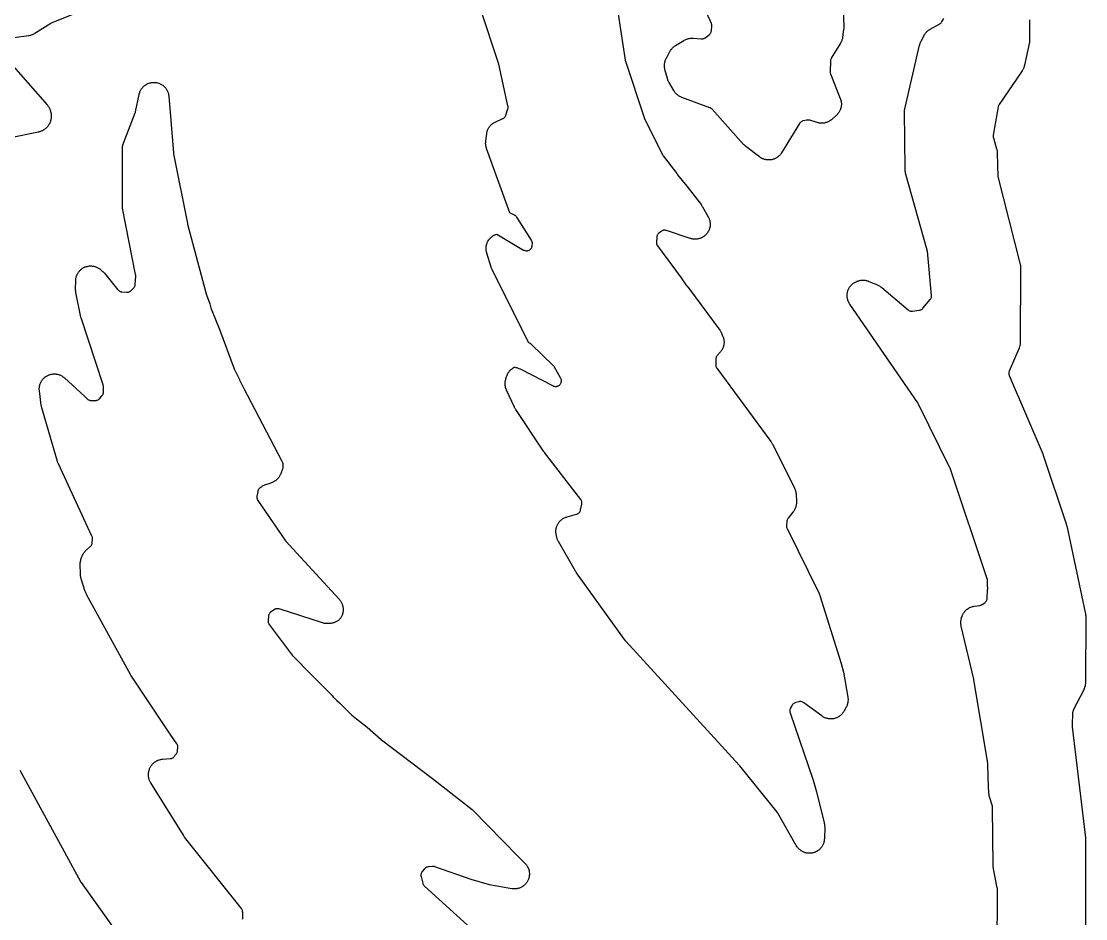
# Model space of a CAD drawing. Header units: millimetres. Extents: x 0 to 194, y 0 to 298.
# Drawn here: x 137.5 to 193.5, y 47.4 to 94.6 of the extents above; entities that cross this region are included whole.
import ezdxf

# ---------------------------------------------------------------- set-up
doc = ezdxf.new("R2010")
doc.units = ezdxf.units.MM
doc.layers.add('CUT', color=7, linetype='CONTINUOUS')

msp = doc.modelspace()

# ---------------------------------------------------------------- linework, layer by layer
at = {"layer": 'CUT'}
for points in [[(168.7881, 95.806), (169.2804, 92.5686), (169.2853, 92.5437), (169.2922, 92.5193), (170.2728, 89.5606), (170.2802, 89.5405), (170.2914, 89.5133), (170.3003, 89.4938), (171.2511, 87.589), (171.2655, 87.5634), (171.2823, 87.5394), (171.9515, 86.6748), (171.9964, 86.6001), (172.0074, 86.5832), (172.0232, 86.5606), (172.0353, 86.5445), (172.5144, 85.9475), (173.2691, 84.9725), (173.2879, 84.9464), (173.3324, 84.8795), (173.3492, 84.8521), (173.6425, 84.3348), (173.6527, 84.3157), (173.6722, 84.2771), (173.6898, 84.2376), (173.7016, 84.2073), (173.7153, 84.1663), (173.7241, 84.1351), (173.7339, 84.0929), (173.7397, 84.061), (173.7453, 84.0181), (173.748, 83.9858), (173.7495, 83.9425), (173.749, 83.9101), (173.7463, 83.8669), (173.7428, 83.8346), (173.736, 83.7919), (173.7293, 83.7601), (173.7185, 83.7182), (173.7088, 83.6873), (173.6939, 83.6466), (173.6813, 83.6167), (173.6626, 83.5777), (173.6472, 83.5492), (173.6249, 83.5121), (173.6068, 83.4852), (173.581, 83.4504), (173.5604, 83.4254), (173.5313, 83.3933), (173.5085, 83.3703), (173.4765, 83.3412), (173.4515, 83.3205), (173.4168, 83.2945), (173.39, 83.2764), (173.353, 83.2539), (173.3245, 83.2384), (173.2855, 83.2195), (173.2557, 83.2068), (173.2151, 83.1918), (173.1841, 83.1821), (173.1423, 83.171), (173.1106, 83.1643), (173.0678, 83.1573), (173.0356, 83.1537), (172.9924, 83.1508), (172.96, 83.1503), (172.9167, 83.1516), (172.8844, 83.1542), (172.8415, 83.1597), (172.8095, 83.1653), (172.7673, 83.1749), (172.7256, 83.1865), (172.7049, 83.1928), (171.4466, 83.6094), (171.4183, 83.6173), (171.3894, 83.6224), (171.3601, 83.6245), (171.3307, 83.6239), (171.3015, 83.6203), (171.2728, 83.6139), (171.2449, 83.6047), (171.218, 83.5929), (171.1924, 83.5785), (171.1683, 83.5616), (171.0548, 83.4734), (171.0335, 83.4552), (171.014, 83.4352), (170.9965, 83.4133), (170.9811, 83.39), (170.9679, 83.3653), (170.957, 83.3395), (170.9487, 83.3128), (170.9428, 83.2855), (170.9395, 83.2577), (170.9215, 83.0035), (170.9209, 82.9732), (170.9233, 82.943), (170.9288, 82.9132), (170.9372, 82.8841), (170.9486, 82.856), (170.9627, 82.8292), (170.9794, 82.804), (172.2244, 81.1183), (172.4741, 80.753), (172.4863, 80.7364), (172.5038, 80.7142), (172.5171, 80.6985), (172.61, 80.5961), (174.2612, 78.3604), (174.2726, 78.3442), (174.2947, 78.3114), (174.3153, 78.2776), (174.3297, 78.2516), (174.3472, 78.2162), (174.3632, 78.18), (174.3708, 78.1617), (174.4218, 78.0311), (174.4294, 78.01), (174.4436, 77.9675), (174.4557, 77.9243), (174.4631, 77.8915), (174.4708, 77.8473), (174.4749, 77.814), (174.4782, 77.7692), (174.479, 77.7356), (174.4777, 77.6908), (174.4752, 77.6573), (174.4695, 77.6128), (174.4636, 77.5797), (174.4535, 77.536), (174.4444, 77.5037), (174.43, 77.4612), (174.4177, 77.4299), (174.3991, 77.3891), (174.3837, 77.3592), (174.3612, 77.3204), (174.3429, 77.2922), (174.3167, 77.2558), (174.2886, 77.2208), (174.2742, 77.2037), (174.1188, 77.0284), (174.0998, 77.0045), (174.0833, 76.9789), (174.0694, 76.9517), (174.0584, 76.9233), (174.0504, 76.8939), (174.0453, 76.8638), (174.0434, 76.8334), (174.0396, 76.552), (174.0405, 76.5243), (174.044, 76.4968), (174.05, 76.4697), (174.0585, 76.4432), (174.0694, 76.4177), (174.0826, 76.3933), (174.098, 76.3702), (176.9427, 72.5041), (176.9535, 72.4887), (176.9746, 72.4574), (176.9944, 72.4252), (177.0127, 72.3922), (177.0216, 72.3755), (178.1775, 70.0799), (178.1876, 70.0586), (178.2065, 70.0155), (178.2232, 69.9714), (178.2339, 69.9378), (178.2459, 69.8922), (178.2531, 69.8576), (178.2602, 69.8111), (178.2649, 69.7642), (178.2666, 69.7407), (178.2852, 69.349), (178.2857, 69.3257), (178.2855, 69.2791), (178.2828, 69.2326), (178.2791, 69.1979), (178.2717, 69.1519), (178.2643, 69.1178), (178.2522, 69.0728), (178.2414, 69.0397), (178.2246, 68.9962), (178.2105, 68.9643), (178.1893, 68.9228), (178.1719, 68.8925), (178.1466, 68.8534), (178.1193, 68.8157), (178.1052, 68.7972), (177.8461, 68.4754), (177.8286, 68.4512), (177.8135, 68.4254), (177.801, 68.3981), (177.7914, 68.3698), (177.7846, 68.3406), (177.7807, 68.311), (177.7631, 68.0874), (177.7623, 68.0552), (177.7649, 68.023), (177.771, 67.9913), (177.7805, 67.9604), (177.7932, 67.9308), (179.4675, 64.5457), (179.4751, 64.5297), (179.4895, 64.4974), (179.5026, 64.4646), (179.5144, 64.4313), (179.52, 64.4146), (180.634, 60.8413), (180.7652, 60.3767), (180.7652, 60.3766), (180.7653, 60.3766), (180.9911, 59.0692), (180.9943, 59.048), (180.9996, 59.0053), (181.0011, 58.9846), (180.9935, 58.7991), (180.9904, 58.7806), (180.9814, 58.7385), (180.9732, 58.7074), (180.9602, 58.6664), (180.949, 58.6362), (180.9321, 58.5966), (180.9134, 58.5579), (180.9036, 58.5388), (180.7956, 58.3404), (180.7844, 58.3209), (180.7609, 58.2824), (180.7355, 58.2451), (180.7151, 58.2182), (180.686, 58.1837), (180.663, 58.1589), (180.6307, 58.1275), (180.6053, 58.1052), (180.57, 58.0771), (180.5426, 58.0575), (180.5046, 58.0331), (180.4753, 58.0163), (180.4351, 57.9958), (180.4043, 57.982), (180.3622, 57.9657), (180.3302, 57.955), (180.2867, 57.943), (180.2537, 57.9356), (180.2093, 57.928), (180.1758, 57.9239), (180.1308, 57.9208), (180.097, 57.9201), (180.0519, 57.9215), (180.0182, 57.9243), (179.9735, 57.9301), (179.9403, 57.9362), (179.8964, 57.9466), (179.8639, 57.9559), (179.8213, 57.9706), (179.7899, 57.9832), (179.749, 58.0021), (179.719, 58.0177), (179.6802, 58.0406), (179.6425, 58.0654), (179.624, 58.0783), (178.6713, 58.7762), (178.647, 58.7923), (178.6213, 58.8059), (178.5943, 58.817), (178.5664, 58.8254), (178.5379, 58.831), (178.5089, 58.8339), (178.4798, 58.8339), (178.4508, 58.8311), (178.4222, 58.8255), (178.2547, 58.7842), (178.2267, 58.7759), (178.1996, 58.7648), (178.1737, 58.7511), (178.1493, 58.735), (178.1265, 58.7166), (178.1057, 58.696), (178.087, 58.6736), (178.0705, 58.6494), (177.9809, 58.5027), (177.9669, 58.4771), (177.9555, 58.4502), (177.9467, 58.4223), (177.9407, 58.3937), (177.9375, 58.3646), (177.9371, 58.3354), (177.9396, 58.3063), (177.9449, 58.2775), (177.953, 58.2494), (179.1635, 54.7029), (179.3449, 54.0804), (179.7479, 52.4518), (179.7523, 52.4323), (179.7601, 52.3932), (179.7662, 52.3538), (179.7695, 52.3241), (179.7721, 52.2843), (179.7729, 52.2445), (179.7729, 52.2246), (179.7591, 51.6335), (179.758, 51.611), (179.7547, 51.5662), (179.7492, 51.5215), (179.7434, 51.4884), (179.7334, 51.4445), (179.7243, 51.412), (179.71, 51.3694), (179.6977, 51.338), (179.6792, 51.297), (179.6639, 51.267), (179.6414, 51.2281), (179.6231, 51.1998), (179.5969, 51.1632), (179.5758, 51.1369), (179.5461, 51.1032), (179.5225, 51.0791), (179.4895, 51.0485), (179.4637, 51.0269), (179.4278, 50.9998), (179.3999, 50.9808), (179.3615, 50.9574), (179.3319, 50.9413), (179.2914, 50.9219), (179.2603, 50.9088), (179.218, 50.8935), (179.1858, 50.8837), (179.1422, 50.8727), (179.1091, 50.8661), (179.0646, 50.8595), (179.0311, 50.8562), (178.9861, 50.8541), (178.9525, 50.8542), (178.9075, 50.8566), (178.874, 50.86), (178.8296, 50.8669), (178.7966, 50.8737), (178.753, 50.8849), (178.7208, 50.895), (178.6786, 50.9105), (178.6476, 50.9237), (178.6072, 50.9434), (178.5777, 50.9597), (178.5394, 50.9833), (178.5116, 51.0024), (178.4759, 51.0297), (178.4502, 51.0515), (178.4174, 51.0823), (178.394, 51.1065), (178.3644, 51.1404), (178.3435, 51.1669), (178.3175, 51.2035), (178.2933, 51.2414), (178.2817, 51.2607), (177.3122, 52.9631), (177.2994, 52.9836), (177.2849, 53.003), (175.3016, 55.4606), (175.2957, 55.4676), (175.2876, 55.4771), (175.2815, 55.484), (169.3219, 62.011), (169.305, 62.0305), (169.2644, 62.0805), (169.2487, 62.101), (166.7235, 65.5981), (166.7102, 65.6175), (166.6784, 65.6669), (166.6661, 65.687), (165.7648, 67.2583), (165.7551, 67.276), (165.7366, 67.3119), (165.7197, 67.3486), (165.7084, 67.3766), (165.6948, 67.4146), (165.686, 67.4436), (165.676, 67.4827), (165.6677, 67.5222), (165.664, 67.542), (165.6467, 67.648), (165.6437, 67.6697), (165.6387, 67.7133), (165.6359, 67.7571), (165.6354, 67.7899), (165.6369, 67.8338), (165.6396, 67.8666), (165.6453, 67.9101), (165.6512, 67.9424), (165.6611, 67.9851), (165.6701, 68.0167), (165.6842, 68.0583), (165.6962, 68.0889), (165.7143, 68.1289), (165.7292, 68.1582), (165.7511, 68.1962), (165.7688, 68.2239), (165.7943, 68.2596), (165.8146, 68.2854), (165.8434, 68.3185), (165.8662, 68.3423), (165.8981, 68.3724), (165.923, 68.3938), (165.9577, 68.4206), (165.9847, 68.4395), (166.0218, 68.4629), (166.0504, 68.479), (166.0897, 68.4986), (166.1197, 68.5119), (166.1607, 68.5276), (166.2024, 68.5413), (166.2234, 68.5477), (166.7212, 68.685), (166.7496, 68.6944), (166.7769, 68.7065), (166.8028, 68.7213), (166.8272, 68.7386), (166.8497, 68.7583), (166.8702, 68.7801), (166.8883, 68.8038), (166.9041, 68.8292), (166.9172, 68.8561), (166.9276, 68.8841), (166.9351, 68.913), (166.9994, 69.2217), (167.0039, 69.2502), (167.0056, 69.2789), (167.0046, 69.3077), (167.0009, 69.3362), (166.9944, 69.3642), (166.9853, 69.3915), (166.9736, 69.4178), (166.9594, 69.4429), (166.9429, 69.4665), (165.0278, 71.941), (165.0182, 71.9538), (164.9949, 71.9862), (164.9858, 71.9994), (163.5218, 74.197), (163.5125, 74.2116), (163.4944, 74.2412), (163.4774, 74.2715), (163.4616, 74.3025), (163.454, 74.3181), (163.0396, 75.2138), (163.0313, 75.2329), (163.0157, 75.2713), (163.0018, 75.3105), (162.9927, 75.3403), (162.9825, 75.3805), (162.9763, 75.411), (162.9698, 75.4521), (162.9664, 75.483), (162.9637, 75.5245), (162.9632, 75.5556), (162.9644, 75.5971), (162.9667, 75.6281), (162.9717, 75.6694), (162.9769, 75.7001), (162.9857, 75.7407), (162.9963, 75.7808), (163.0021, 75.8008), (163.0448, 75.9359), (163.0516, 75.9559), (163.0661, 75.9955), (163.0826, 76.0343), (163.0962, 76.0628), (163.1162, 76.1), (163.1324, 76.1271), (163.1558, 76.1623), (163.1746, 76.1877), (163.2011, 76.2205), (163.2222, 76.2441), (163.2517, 76.2743), (163.2748, 76.2958), (163.307, 76.3231), (163.3321, 76.3423), (163.3667, 76.3664), (163.3935, 76.3833), (163.4302, 76.404), (163.4558, 76.4169), (163.4695, 76.4158), (163.5021, 76.4115), (163.5454, 76.4037), (163.5775, 76.3962), (163.6198, 76.3842), (163.651, 76.3736), (163.6919, 76.3575), (163.7319, 76.3395), (163.7517, 76.3299), (165.4878, 75.442), (165.5147, 75.4298), (165.5426, 75.4204), (165.5714, 75.4138), (165.6006, 75.41), (165.6301, 75.4091), (165.6595, 75.4111), (165.6886, 75.416), (165.717, 75.4237), (165.7446, 75.4342), (165.771, 75.4473), (165.796, 75.4629), (165.8193, 75.481), (165.8408, 75.5012), (165.8601, 75.5234), (165.8772, 75.5475), (165.8919, 75.5731), (165.9039, 75.6), (165.9133, 75.6279), (165.9198, 75.6567), (165.9235, 75.6859), (165.9244, 75.7154), (165.9223, 75.7448), (165.9174, 75.7739), (165.9096, 75.8023), (165.899, 75.8299), (165.8859, 75.8562), (165.5659, 76.4246), (165.5505, 76.4491), (165.5328, 76.472), (165.513, 76.4931), (164.3379, 77.6289), (164.3171, 77.6472), (164.2947, 77.6635), (164.271, 77.6777), (164.246, 77.6896), (164.22, 77.6992), (164.2097, 77.7024), (162.2871, 81.5404), (162.2791, 81.5571), (162.264, 81.5907), (162.2502, 81.6249), (162.2379, 81.6597), (162.232, 81.6772), (162.0016, 82.4211), (161.9957, 82.4421), (161.9848, 82.4845), (161.976, 82.5273), (161.9709, 82.5597), (161.9663, 82.6032), (161.9644, 82.6359), (161.964, 82.6796), (161.9653, 82.7123), (161.9692, 82.7559), (161.9737, 82.7884), (161.9818, 82.8313), (161.9894, 82.8632), (162.0016, 82.9052), (162.0123, 82.9362), (162.0285, 82.9768), (162.0421, 83.0066), (162.0622, 83.0454), (162.0787, 83.0738), (162.1025, 83.1105), (162.1216, 83.1371), (162.1488, 83.1713), (162.1704, 83.1959), (162.2009, 83.2273), (162.2248, 83.2497), (162.2581, 83.278), (162.2841, 83.298), (162.32, 83.323), (162.3478, 83.3403), (162.386, 83.3617), (162.4153, 83.3762), (162.4554, 83.3938), (162.486, 83.4054), (162.5276, 83.419), (162.5277, 83.419), (163.9398, 82.5831), (163.9659, 82.5693), (163.9931, 82.5582), (164.0214, 82.5498), (164.0503, 82.5443), (164.0796, 82.5415), (164.1091, 82.5417), (164.1384, 82.5448), (164.1672, 82.5507), (164.1954, 82.5594), (164.2225, 82.5708), (164.2484, 82.5849), (164.2728, 82.6014), (164.2954, 82.6202), (164.3161, 82.6411), (164.3347, 82.664), (164.3509, 82.6886), (164.3646, 82.7147), (164.3757, 82.742), (164.3841, 82.7702), (164.3897, 82.7991), (164.3924, 82.8285), (164.3964, 82.922), (164.3961, 82.9524), (164.3928, 82.9825), (164.3865, 83.0122), (164.3772, 83.041), (164.365, 83.0688), (164.3501, 83.0953), (163.5819, 84.3091), (163.5659, 84.3319), (163.5479, 84.3531), (163.5281, 84.3725), (163.5065, 84.3901), (163.4834, 84.4055), (163.4589, 84.4188), (163.2195, 84.5344), (161.9904, 87.9269), (161.9836, 87.9473), (161.9709, 87.9883), (161.9602, 88.0298), (161.9537, 88.0613), (161.947, 88.1037), (161.9435, 88.1357), (161.9408, 88.1785), (161.9404, 88.2107), (161.9419, 88.2536), (161.9454, 88.2963), (161.9476, 88.3177), (161.9965, 88.6928), (162.0001, 88.7155), (162.0083, 88.7606), (162.0188, 88.8053), (162.0284, 88.8383), (162.0434, 88.8816), (162.0563, 88.9135), (162.0757, 88.955), (162.0918, 88.9854), (162.1153, 89.0248), (162.1343, 89.0534), (162.1617, 89.0902), (162.1836, 89.1167), (162.2146, 89.1505), (162.2391, 89.1746), (162.2734, 89.2051), (162.3002, 89.2266), (162.3374, 89.2535), (162.3662, 89.2722), (162.406, 89.2951), (162.4468, 89.3159), (162.4675, 89.3258), (162.8397, 89.4926), (162.8648, 89.5052), (162.8886, 89.5202), (162.9109, 89.5374), (162.9315, 89.5565), (162.9502, 89.5775), (162.9669, 89.6002), (162.9813, 89.6243), (162.9935, 89.6497), (163.0032, 89.6761), (163.1081, 90.0086), (163.116, 90.039), (163.1206, 90.07), (163.122, 90.1014), (163.1201, 90.1327), (163.1149, 90.1637), (162.6296, 92.3578), (162.6258, 92.3729), (162.6202, 92.3934), (162.6157, 92.4083), (161.6636, 95.2697)], [(180.7533, 95.357), (180.7798, 94.3289), (180.7799, 94.3106), (180.7794, 94.2741), (180.7774, 94.2376), (180.7739, 94.2012), (180.7717, 94.1831), (180.7167, 93.7827), (180.7129, 93.76), (180.7044, 93.7149), (180.6935, 93.6703), (180.6837, 93.6374), (180.6684, 93.5941), (180.6552, 93.5624), (180.6355, 93.5209), (180.6138, 93.4805), (180.6024, 93.4605), (180.1209, 92.6663), (180.1065, 92.6396), (180.0949, 92.6116), (180.0861, 92.5826), (180.0804, 92.5529), (180.0777, 92.5227), (180.0559, 91.9765), (180.0563, 91.9452), (180.06, 91.9141), (180.0669, 91.8836), (180.0769, 91.8539), (180.5922, 90.5563), (180.5996, 90.5364), (180.6134, 90.4962), (180.6253, 90.4554), (180.6327, 90.4245), (180.6407, 90.3828), (180.6452, 90.3513), (180.6492, 90.309), (180.6507, 90.2772), (180.6508, 90.2348), (180.6493, 90.203), (180.6453, 90.1607), (180.6408, 90.1292), (180.6328, 90.0875), (180.6254, 90.0565), (180.6135, 90.0157), (180.6032, 89.9856), (180.5876, 89.9462), (180.5744, 89.9172), (180.5551, 89.8793), (180.5394, 89.8517), (180.5166, 89.8159), (180.4982, 89.7898), (180.4722, 89.7563), (180.4515, 89.7321), (180.4224, 89.7012), (180.3919, 89.6717), (180.3762, 89.6573), (180.1442, 89.4533), (180.1265, 89.4385), (180.0904, 89.41), (180.0529, 89.3833), (180.0239, 89.3647), (179.9838, 89.342), (179.953, 89.3265), (179.9109, 89.308), (179.8786, 89.2958), (179.8348, 89.2816), (179.8015, 89.2728), (179.7565, 89.2632), (179.7224, 89.2578), (179.6766, 89.2528), (179.6422, 89.2509), (179.5962, 89.2507), (179.5617, 89.2523), (179.5159, 89.2568), (179.4818, 89.2619), (179.4367, 89.2711), (179.3921, 89.2825), (179.37, 89.2888), (178.9854, 89.4089), (178.9558, 89.4165), (178.9256, 89.421), (178.8952, 89.4225), (178.8647, 89.4208), (178.8345, 89.4161), (178.6502, 89.3775), (178.6207, 89.3698), (178.5922, 89.3591), (178.5649, 89.3456), (178.5391, 89.3293), (178.5151, 89.3106), (178.4932, 89.2895), (178.4734, 89.2662), (178.4562, 89.2411), (177.5086, 87.7014), (177.4966, 87.6829), (177.4717, 87.6466), (177.445, 87.6115), (177.4238, 87.5862), (177.3938, 87.5539), (177.3702, 87.5308), (177.3373, 87.5016), (177.3115, 87.4809), (177.2758, 87.4551), (177.2482, 87.437), (177.2101, 87.4148), (177.1809, 87.3995), (177.1408, 87.3811), (177.1102, 87.3688), (177.0686, 87.3544), (177.0369, 87.3451), (176.994, 87.3348), (176.9616, 87.3287), (176.9179, 87.3227), (176.8851, 87.3198), (176.841, 87.3181), (176.808, 87.3184), (176.764, 87.321), (176.7312, 87.3245), (176.6877, 87.3314), (176.6554, 87.3381), (176.6127, 87.3492), (176.5812, 87.3591), (176.5399, 87.3743), (176.5095, 87.3872), (176.4698, 87.4064), (176.4408, 87.4222), (176.4032, 87.4452), (176.3668, 87.47), (176.3489, 87.4828), (175.6345, 88.0221), (175.6174, 88.0357), (175.5839, 88.0636), (175.5517, 88.0932), (175.5211, 88.1242), (175.5061, 88.1402), (173.8529, 89.9872), (173.8324, 90.0081), (173.8099, 90.0268), (173.7857, 90.0432), (173.76, 90.0573), (173.7331, 90.0687), (172.2558, 90.6127), (172.2351, 90.6209), (172.1942, 90.6383), (172.1542, 90.6577), (172.125, 90.6737), (172.0872, 90.697), (172.0597, 90.7158), (172.0243, 90.7427), (171.9988, 90.7641), (171.9662, 90.7943), (171.9429, 90.8182), (171.9135, 90.8515), (171.8927, 90.8775), (171.8667, 90.9135), (171.8425, 90.9508), (171.8309, 90.9698), (171.5877, 91.3886), (171.5781, 91.406), (171.5597, 91.4413), (171.5428, 91.4773), (171.5314, 91.5049), (171.5178, 91.5422), (171.5059, 91.5802), (171.5003, 91.5993), (171.3737, 92.0741), (171.3687, 92.0948), (171.3597, 92.1364), (171.3526, 92.1784), (171.3489, 92.2101), (171.3458, 92.2526), (171.3451, 92.2844), (171.3461, 92.327), (171.3483, 92.3588), (171.3533, 92.4011), (171.3586, 92.4326), (171.3676, 92.4742), (171.3758, 92.505), (171.3887, 92.5456), (171.3998, 92.5755), (171.4164, 92.6147), (171.4349, 92.6531), (171.4446, 92.672), (171.6344, 93.0219), (171.6462, 93.0424), (171.6708, 93.0827), (171.6976, 93.1216), (171.7191, 93.1497), (171.7498, 93.1856), (171.7742, 93.2113), (171.8085, 93.2438), (171.8354, 93.2668), (171.8729, 93.2955), (171.9118, 93.3222), (171.9317, 93.3351), (172.3699, 93.6029), (172.3902, 93.6146), (172.4312, 93.6368), (172.4733, 93.6569), (172.5057, 93.6703), (172.5497, 93.6859), (172.5832, 93.6959), (172.6286, 93.7069), (172.6629, 93.7133), (172.7092, 93.7195), (172.7441, 93.7224), (172.7907, 93.7237), (172.8374, 93.7227), (172.8607, 93.7216), (173.282, 93.6902), (173.3119, 93.6895), (173.3418, 93.6917), (173.3713, 93.697), (173.4002, 93.7051), (173.4281, 93.7161), (173.4547, 93.7299), (173.4799, 93.7462), (173.6897, 93.8977), (173.7117, 93.9152), (173.732, 93.9348), (173.7504, 93.9562), (173.7667, 93.9792), (173.7808, 94.0036), (173.7925, 94.0293), (173.8017, 94.0559), (173.8085, 94.0833), (173.8126, 94.1112), (173.8361, 94.3476), (173.8375, 94.3783), (173.8358, 94.409), (173.831, 94.4394), (173.8231, 94.4691), (173.8122, 94.4978), (173.4726, 95.2716)], [(140.5686, 95.1132), (139.1137, 94.5256), (139.0889, 94.5142), (139.0653, 94.5006), (138.2287, 93.9693), (138.2078, 93.9568), (138.1655, 93.933), (138.1219, 93.9115), (138.0884, 93.8972), (138.0428, 93.8806), (138.008, 93.87), (137.9608, 93.8584), (137.9131, 93.8493), (137.8891, 93.8454), (137.1396, 93.7446)], [(188.8467, 45.6189), (188.859, 48.979), (188.8577, 49.0086), (188.8534, 49.0378), (188.658, 50.0347), (188.6545, 50.0549), (188.6484, 50.0953), (188.6442, 50.136), (188.6419, 50.1768), (188.6412, 50.1973), (188.6054, 53.2527), (188.6037, 53.2808), (188.5995, 53.3086), (188.5926, 53.3359), (188.428, 53.8812), (188.3869, 54.3085), (188.3619, 55.5205), (188.3607, 55.5421), (188.3579, 55.5716), (188.3551, 55.593), (187.6249, 59.986), (187.623, 59.9962), (187.6202, 60.0102), (187.6179, 60.0204), (186.9569, 62.7922), (186.9524, 62.8128), (186.9446, 62.8541), (186.9387, 62.8958), (186.9358, 62.9273), (186.9338, 62.9694), (186.9338, 63.0009), (186.9358, 63.043), (186.9387, 63.0744), (186.9446, 63.1161), (186.9505, 63.1471), (186.9603, 63.1881), (186.972, 63.2286), (186.9783, 63.2487), (187.0015, 63.3169), (187.0093, 63.3381), (187.026, 63.3801), (187.0447, 63.4211), (187.0603, 63.4512), (187.0831, 63.4902), (187.1016, 63.5185), (187.1282, 63.555), (187.1495, 63.5814), (187.1796, 63.615), (187.2034, 63.6391), (187.2367, 63.6696), (187.2628, 63.6911), (187.299, 63.7181), (187.3271, 63.7369), (187.3659, 63.7602), (187.3958, 63.7761), (187.4366, 63.7953), (187.468, 63.8081), (187.5106, 63.8231), (187.543, 63.8328), (187.5869, 63.8434), (187.6313, 63.8519), (187.6536, 63.8555), (187.9343, 63.8945), (187.9621, 63.8997), (187.9893, 63.9075), (188.0157, 63.9179), (188.0409, 63.9307), (188.0649, 63.9458), (188.1946, 64.0364), (188.2168, 64.0535), (188.2373, 64.0726), (188.2559, 64.0935), (188.2725, 64.1161), (188.2869, 64.1401), (188.299, 64.1654), (188.3087, 64.1917), (188.316, 64.2187), (188.3206, 64.2464), (188.3227, 64.2743), (188.3338, 64.6914), (188.3356, 64.6965), (188.344, 64.7236), (188.3497, 64.7515), (188.3528, 64.7797), (188.3532, 64.8082), (188.351, 64.8365), (188.346, 64.8645), (188.3391, 64.8896), (188.3458, 65.1404), (188.3453, 65.1665), (188.3426, 65.1925), (188.3376, 65.2181), (188.3305, 65.2432), (186.3913, 71.065), (186.384, 71.0846), (186.3731, 71.111), (186.3645, 71.13), (184.7033, 74.4778), (184.6933, 74.4963), (184.6786, 74.5213), (184.6673, 74.5391), (181.0975, 79.7406), (181.0857, 79.7588), (181.0629, 79.7956), (181.042, 79.8335), (181.0276, 79.8626), (181.0104, 79.9023), (180.999, 79.9327), (180.9857, 79.9739), (180.9772, 80.0052), (180.9679, 80.0475), (180.9625, 80.0795), (180.9573, 80.1225), (180.9549, 80.1549), (180.9539, 80.1982), (180.9547, 80.2306), (180.9579, 80.2738), (180.9618, 80.306), (180.969, 80.3487), (180.976, 80.3804), (180.9874, 80.4222), (180.9974, 80.4531), (181.0127, 80.4936), (181.0256, 80.5233), (181.0448, 80.5622), (181.0605, 80.5906), (181.0833, 80.6274), (181.1017, 80.6541), (181.1279, 80.6886), (181.1487, 80.7134), (181.1782, 80.7452), (181.2013, 80.768), (181.2337, 80.7968), (181.2589, 80.8172), (181.2939, 80.8427), (181.3209, 80.8606), (181.3582, 80.8827), (181.3869, 80.8979), (181.4261, 80.9163), (181.4661, 80.9328), (181.4863, 80.9405), (181.5115, 80.9495), (181.5312, 80.956), (181.5708, 80.9681), (181.6109, 80.9784), (181.6413, 80.9847), (181.6822, 80.9912), (181.7131, 80.9947), (181.7544, 80.9975), (181.7855, 80.9981), (181.8269, 80.997), (181.8578, 80.9948), (181.899, 80.9899), (181.9296, 80.9848), (181.9701, 80.9762), (182.0001, 80.9683), (182.0397, 80.956), (182.0786, 80.9419), (182.0979, 80.9344), (182.5467, 80.7476), (182.5678, 80.7382), (182.6095, 80.7183), (182.6502, 80.6962), (182.6797, 80.6782), (182.7179, 80.652), (182.7546, 80.624), (182.7727, 80.6095), (184.1582, 79.4358), (184.1802, 79.4188), (184.2038, 79.404), (184.2286, 79.3913), (184.2544, 79.3811), (184.2811, 79.3732), (184.3085, 79.3679), (184.3362, 79.3651), (184.364, 79.365), (184.3917, 79.3674), (184.7493, 79.415), (184.7802, 79.4208), (184.8103, 79.4298), (184.8393, 79.4418), (184.8669, 79.4569), (184.8928, 79.4747), (184.9166, 79.4952), (184.9382, 79.518), (185.328, 79.9763), (185.3463, 80.0001), (185.3621, 80.0256), (185.3753, 80.0526), (185.3857, 80.0808), (185.3932, 80.1098), (185.3978, 80.1395), (185.3995, 80.1695), (185.3981, 80.1995), (185.1743, 82.5172), (185.1707, 82.5433), (185.1647, 82.5691), (184.0314, 86.6262), (184.0265, 86.6454), (184.0175, 86.6841), (184.0102, 86.7232), (184.0061, 86.7526), (184.0023, 86.7922), (184.0002, 86.8318), (183.9996, 86.8517), (183.9771, 89.8643), (183.9777, 89.8909), (183.9804, 89.944), (183.9863, 89.9969), (183.9953, 90.0493), (184.0006, 90.0754), (184.7679, 93.3638), (184.7727, 93.3825), (184.783, 93.4195), (184.7949, 93.456), (184.805, 93.483), (184.8199, 93.5184), (184.8364, 93.5532), (184.845, 93.5704), (184.9998, 93.8637), (185.0103, 93.8823), (185.032, 93.9191), (185.0554, 93.9548), (185.0742, 93.9807), (185.1009, 94.014), (185.1221, 94.038), (185.1518, 94.0687), (185.1752, 94.0905), (185.2077, 94.1182), (185.233, 94.1378), (185.268, 94.1623), (185.3041, 94.185), (185.3225, 94.196), (185.827, 94.4818), (185.8519, 94.4976), (185.8752, 94.5158), (185.8966, 94.5362), (185.9159, 94.5585), (185.9328, 94.5827), (186.0425, 94.7565)], [(190.5522, 94.6898), (190.5518, 94.5862), (190.5512, 94.4049), (190.5486, 93.5596), (190.5447, 93.5356), (190.5405, 93.5125), (190.283, 92.3029), (190.278, 92.2817), (190.2668, 92.2395), (190.2537, 92.1979), (190.2423, 92.1672), (190.2251, 92.1271), (190.2108, 92.0977), (190.1899, 92.0594), (190.1671, 92.0222), (190.1553, 92.0039), (188.9507, 90.2351), (188.9343, 90.208), (188.9208, 90.1793), (188.9104, 90.1494), (188.9032, 90.1185), (188.6379, 88.619), (188.6343, 88.5914), (188.6333, 88.5636), (188.6349, 88.5358), (188.6391, 88.5083), (188.6458, 88.4812), (188.8162, 87.908), (188.8213, 87.8893), (188.8307, 87.8517), (188.8385, 87.8138), (188.8431, 87.7851), (188.8477, 87.7466), (188.8505, 87.7079), (188.8515, 87.6886), (188.8895, 86.4377), (188.8923, 86.4049), (188.8987, 86.3726), (190.0463, 81.883), (190.0506, 81.8644), (190.0585, 81.8271), (190.0648, 81.7895), (190.0683, 81.7611), (190.0714, 81.7231), (190.0728, 81.6849), (190.0732, 81.6659), (190.0564, 77.7205), (190.0557, 77.6977), (190.0532, 77.6523), (190.0484, 77.6071), (190.0431, 77.5734), (190.0338, 77.5288), (190.0251, 77.4959), (190.0113, 77.4525), (189.9954, 77.4099), (189.9869, 77.3888), (189.4803, 76.2202), (189.4696, 76.1917), (189.4619, 76.1622), (189.4572, 76.132), (189.4556, 76.1015), (189.4571, 76.0711), (189.4617, 76.0409), (189.4693, 76.0114), (189.4798, 75.9828), (191.2424, 71.8701), (191.2494, 71.8528), (191.266, 71.8092), (191.2723, 71.7916), (192.4753, 68.1838), (192.4825, 68.16), (192.4989, 68.1001), (192.5048, 68.076), (193.4832, 63.5166), (193.4877, 63.4927), (193.4953, 63.4447), (193.5003, 63.3963), (193.5027, 63.3478), (193.5033, 63.3234), (193.4862, 59.8301), (193.4856, 59.8091), (193.4835, 59.7674), (193.4794, 59.7257), (193.4749, 59.6947), (193.4669, 59.6536), (193.4596, 59.6231), (193.4478, 59.5829), (193.4376, 59.5532), (193.4222, 59.5143), (193.405, 59.4762), (193.396, 59.4573), (192.8486, 58.3804), (192.8355, 58.3507), (192.8257, 58.3198), (192.8193, 58.288), (192.8163, 58.2558), (192.7898, 57.5533), (192.7898, 57.5298), (192.7917, 57.5064), (193.4896, 51.6695), (193.492, 51.6427), (193.496, 51.5756), (193.4968, 51.5487), (193.4924, 43.6443)], [(136.721, 92.6774), (138.8758, 90.2143), (138.8893, 90.198), (138.9157, 90.1649), (138.9405, 90.1305), (138.9578, 90.1039), (138.9792, 90.0673), (138.994, 90.0392), (139.0119, 90.0008), (139.0239, 89.9714), (139.0381, 89.9315), (139.0474, 89.9011), (139.0578, 89.86), (139.0662, 89.8185), (139.0699, 89.7976), (139.0793, 89.7369), (139.0823, 89.7137), (139.087, 89.6671), (139.0893, 89.6204), (139.0892, 89.5854), (139.0867, 89.5386), (139.0829, 89.5038), (139.0755, 89.4576), (139.0682, 89.4233), (139.056, 89.3781), (139.0452, 89.3448), (139.0284, 89.3012), (139.0141, 89.2691), (138.9929, 89.2274), (138.9696, 89.1869), (138.9573, 89.167), (138.9406, 89.141), (138.9279, 89.1226), (138.9018, 89.0864), (138.8739, 89.0515), (138.8518, 89.0264), (138.8206, 88.9945), (138.796, 88.9717), (138.7618, 88.943), (138.7351, 88.9228), (138.6982, 88.8976), (138.6697, 88.8802), (138.6304, 88.8588), (138.6003, 88.8442), (138.5592, 88.8269), (138.5277, 88.8154), (138.4851, 88.8022), (138.4418, 88.7911), (138.42, 88.7861), (136.8639, 88.4687)], [(149.1563, 47.399), (149.1628, 47.4281), (149.1665, 47.4577), (149.1672, 47.4876), (149.1599, 47.7653), (149.1579, 47.793), (149.1533, 47.8203), (149.1463, 47.8471), (149.1368, 47.8732), (149.1249, 47.8982), (149.1108, 47.9221), (149.0945, 47.9445), (146.1725, 51.6076), (146.1695, 51.6116), (146.1084, 51.7039), (146.1057, 51.708), (146.0642, 51.7707), (146.0428, 51.8029), (144.326, 54.5587), (144.315, 54.5773), (144.294, 54.615), (144.2747, 54.6538), (144.2617, 54.6835), (144.2463, 54.7238), (144.2362, 54.7546), (144.2247, 54.7963), (144.2176, 54.8279), (144.2102, 54.8705), (144.2062, 54.9027), (144.2029, 54.9458), (144.202, 54.9782), (144.2028, 55.0214), (144.205, 55.0538), (144.21, 55.0967), (144.2153, 55.1287), (144.2244, 55.171), (144.2355, 55.2127), (144.2416, 55.2335), (144.2462, 55.248), (144.253, 55.2677), (144.2674, 55.3067), (144.2836, 55.345), (144.2971, 55.373), (144.3168, 55.4097), (144.3328, 55.4364), (144.3558, 55.4711), (144.3742, 55.4962), (144.4003, 55.5286), (144.4209, 55.5519), (144.4499, 55.5817), (144.4726, 55.6031), (144.5042, 55.6301), (144.5287, 55.6492), (144.5627, 55.6732), (144.5912, 55.6915), (144.6269, 55.7121), (144.6563, 55.7273), (144.6934, 55.7444), (144.7218, 55.756), (144.7603, 55.7696), (144.7896, 55.7786), (144.8293, 55.7887), (144.8593, 55.7949), (144.8996, 55.8014), (144.9402, 55.8061), (144.9606, 55.8079), (145.3511, 55.8347), (145.3817, 55.8383), (145.4117, 55.8451), (145.4408, 55.8549), (145.4688, 55.8677), (145.4953, 55.8832), (145.5201, 55.9014), (145.543, 55.922), (145.5635, 55.9449), (145.5817, 55.9697), (145.5948, 55.9923), (145.6506, 56.052), (145.6697, 56.0747), (145.6865, 56.0991), (145.7008, 56.1251), (145.7125, 56.1524), (145.7214, 56.1806), (145.7275, 56.2097), (145.7307, 56.2392), (145.7372, 56.3504), (145.742, 56.3646), (145.7486, 56.3934), (145.7524, 56.4226), (145.7533, 56.4521), (145.7512, 56.4816), (145.7463, 56.5107), (145.7386, 56.5392), (145.7281, 56.5668), (145.7149, 56.5932), (145.6992, 56.6182), (145.3471, 57.1219), (143.271, 60.2309), (140.9477, 64.4612), (140.9378, 64.4803), (140.9189, 64.519), (140.9019, 64.5585), (140.8868, 64.5988), (140.8797, 64.6191), (140.6667, 65.2821), (140.6604, 65.3035), (140.6489, 65.3465), (140.6396, 65.3901), (140.6342, 65.423), (140.6291, 65.4673), (140.6263, 65.5117), (140.6255, 65.534), (140.6183, 66.0625), (140.6186, 66.0871), (140.6206, 66.1363), (140.6253, 66.1854), (140.6309, 66.2219), (140.6409, 66.2701), (140.6536, 66.3177), (140.6606, 66.3413), (140.6868, 66.4219), (140.6945, 66.4435), (140.7109, 66.4863), (140.7295, 66.5282), (140.745, 66.5589), (140.7677, 66.5987), (140.7862, 66.6276), (140.8129, 66.6649), (140.8343, 66.6918), (140.8646, 66.7262), (140.8967, 66.759), (140.9131, 66.7749), (141.1455, 66.9897), (141.1673, 67.0121), (141.1867, 67.0367), (141.2035, 67.0632), (141.2174, 67.0912), (141.2282, 67.1206), (141.236, 67.1509), (141.2406, 67.1819), (141.2595, 67.3833), (141.2608, 67.4151), (141.2588, 67.4468), (141.2534, 67.4781), (141.2447, 67.5086), (141.2328, 67.5381), (139.4645, 71.3364), (139.4575, 71.352), (139.4443, 71.3835), (139.4323, 71.4155), (139.4215, 71.4479), (139.4164, 71.4642), (138.5919, 74.2898), (138.5873, 74.307), (138.5787, 74.3415), (138.5715, 74.3763), (138.5656, 74.4114), (138.563, 74.429), (138.4694, 75.1701), (138.4672, 75.1919), (138.4638, 75.2357), (138.4625, 75.2795), (138.4632, 75.3124), (138.4663, 75.3562), (138.4701, 75.3888), (138.4774, 75.4321), (138.4845, 75.4642), (138.4959, 75.5065), (138.5061, 75.5378), (138.5216, 75.5788), (138.5347, 75.6089), (138.5542, 75.6483), (138.5702, 75.677), (138.5934, 75.7142), (138.6121, 75.7412), (138.6388, 75.776), (138.6601, 75.8011), (138.6901, 75.8331), (138.7137, 75.856), (138.7466, 75.885), (138.7723, 75.9054), (138.808, 75.931), (138.8356, 75.9489), (138.8735, 75.9709), (138.9027, 75.986), (138.9426, 76.0042), (138.9731, 76.0164), (139.0146, 76.0307), (139.0462, 76.0398), (139.0889, 76.05), (139.1212, 76.056), (139.1647, 76.0619), (139.1974, 76.0648), (139.2412, 76.0664), (139.2741, 76.0661), (139.3179, 76.0635), (139.3506, 76.0599), (139.3939, 76.0531), (139.4261, 76.0464), (139.4685, 76.0353), (139.4999, 76.0255), (139.5411, 76.0104), (139.5714, 75.9975), (139.6109, 75.9785), (139.6397, 75.9627), (139.6772, 75.9399), (139.7044, 75.9215), (139.7395, 75.8951), (139.7732, 75.8671), (139.7897, 75.8526), (140.8505, 74.8795), (140.9382, 74.7872), (140.9583, 74.7679), (140.9801, 74.7506), (141.0034, 74.7353), (141.0176, 74.7278), (141.0206, 74.7253), (141.0441, 74.7092), (141.0691, 74.6954), (141.0952, 74.6841), (141.1223, 74.6753), (141.1501, 74.6691), (141.1784, 74.6655), (141.2069, 74.6647), (141.4084, 74.6683), (141.4383, 74.6704), (141.4678, 74.6754), (141.4966, 74.6833), (141.5245, 74.694), (141.5512, 74.7074), (141.5764, 74.7235), (141.6, 74.742), (141.6215, 74.7627), (141.7577, 74.9074), (141.7765, 74.9295), (141.7932, 74.9533), (141.8074, 74.9786), (141.8192, 75.0052), (141.8283, 75.0328), (141.8347, 75.0611), (141.8383, 75.09), (141.8391, 75.119), (141.8374, 75.2038), (141.8438, 75.3019), (141.8442, 75.3336), (141.8413, 75.3651), (141.835, 75.3962), (141.8333, 75.4015), (141.8315, 75.4275), (141.8265, 75.4569), (141.8186, 75.4856), (140.6565, 79.0191), (140.6485, 79.0462), (140.6307, 79.1146), (140.6244, 79.1422), (140.3883, 80.3566), (140.3845, 80.3794), (140.3781, 80.4251), (140.3739, 80.471), (140.3722, 80.5171), (140.3719, 80.5402), (140.3774, 80.9591), (140.3782, 80.9808), (140.3809, 81.0241), (140.3857, 81.0672), (140.3908, 81.0993), (140.3996, 81.1417), (140.4078, 81.1732), (140.4208, 81.2146), (140.4319, 81.2451), (140.4488, 81.2851), (140.4628, 81.3144), (140.4835, 81.3526), (140.5003, 81.3804), (140.5245, 81.4164), (140.5439, 81.4425), (140.5715, 81.476), (140.5933, 81.5), (140.624, 81.5307), (140.648, 81.5526), (140.6815, 81.5802), (140.7075, 81.5996), (140.7435, 81.6239), (140.7713, 81.6407), (140.8095, 81.6614), (140.8388, 81.6755), (140.8787, 81.6923), (140.9092, 81.7035), (140.9506, 81.7165), (140.9821, 81.7247), (141.0245, 81.7336), (141.0566, 81.7388), (141.0997, 81.7436), (141.1322, 81.7456), (141.1755, 81.7462), (141.208, 81.7451), (141.2513, 81.7415), (141.2835, 81.7373), (141.3262, 81.7296), (141.3578, 81.7223), (141.3996, 81.7105), (141.4304, 81.7002), (141.4708, 81.6844), (141.5005, 81.6712), (141.5392, 81.6516), (141.5675, 81.6355), (141.6041, 81.6123), (141.6396, 81.5874), (141.6571, 81.5745), (141.7386, 81.5111), (141.7581, 81.495), (141.7963, 81.4616), (141.8326, 81.4262), (141.8668, 81.3887), (141.8834, 81.3695), (142.5973, 80.4942), (142.6172, 80.472), (142.6393, 80.452), (142.6633, 80.4342), (142.6889, 80.4189), (142.7158, 80.4062), (142.744, 80.3963), (142.7729, 80.3892), (142.8024, 80.385), (143.0427, 80.363), (143.071, 80.3618), (143.0992, 80.3632), (143.1272, 80.3673), (143.1547, 80.374), (143.1814, 80.3832), (143.2072, 80.395), (143.2317, 80.4091), (143.2548, 80.4254), (143.2762, 80.4439), (143.4161, 80.5763), (143.4358, 80.5968), (143.4535, 80.619), (143.4689, 80.6429), (143.4821, 80.668), (143.4928, 80.6943), (143.501, 80.7215), (143.5065, 80.7494), (143.5095, 80.7776), (143.5337, 81.2158), (143.5341, 81.2406), (143.5324, 81.2654), (143.5286, 81.2899), (142.8467, 84.7808), (142.843, 84.8024), (142.8368, 84.8456), (142.8326, 84.8891), (142.8305, 84.9327), (142.83, 84.9546), (142.8342, 87.8989), (142.8347, 87.9196), (142.8367, 87.961), (142.8406, 88.0022), (142.8449, 88.0329), (142.8525, 88.0737), (142.8596, 88.1039), (142.871, 88.1437), (142.8842, 88.1829), (142.8912, 88.2024), (143.5106, 89.8002), (143.5186, 89.8237), (143.5246, 89.8478), (143.7145, 90.764), (143.7195, 90.7855), (143.7306, 90.8284), (143.7438, 90.8707), (143.7553, 90.9018), (143.7726, 90.9426), (143.787, 90.9724), (143.8082, 91.0113), (143.8255, 91.0396), (143.8505, 91.0762), (143.8705, 91.1027), (143.8989, 91.1366), (143.9214, 91.161), (143.953, 91.192), (143.9778, 91.214), (144.0123, 91.2418), (144.0392, 91.2613), (144.0763, 91.2855), (144.1049, 91.3023), (144.1442, 91.3227), (144.1743, 91.3366), (144.2154, 91.3531), (144.2468, 91.3639), (144.2893, 91.3763), (144.3216, 91.384), (144.3651, 91.3921), (144.398, 91.3966), (144.4421, 91.4004), (144.4752, 91.4016), (144.5195, 91.4011), (144.5526, 91.3991), (144.5966, 91.3942), (144.6294, 91.3889), (144.6727, 91.3797), (144.7048, 91.3712), (144.747, 91.3578), (144.7781, 91.3463), (144.8188, 91.3288), (144.8486, 91.3142), (144.8873, 91.2928), (144.9155, 91.2753), (144.952, 91.2502), (144.9784, 91.2301), (145.0122, 91.2015), (145.0365, 91.1789), (145.0673, 91.1471), (145.0893, 91.1222), (145.1168, 91.0876), (145.1362, 91.0606), (145.1603, 91.0234), (145.1769, 90.9947), (145.1971, 90.9554), (145.2109, 90.9251), (145.2272, 90.884), (145.2378, 90.8526), (145.25, 90.81), (145.2576, 90.7777), (145.2655, 90.7341), (145.2713, 90.6902), (145.2736, 90.6682), (145.5162, 87.7029), (145.5181, 87.6859), (145.5214, 87.6625), (145.5243, 87.6456), (146.2522, 83.9825), (146.2542, 83.9731), (146.2572, 83.9602), (146.2595, 83.9509), (147.2391, 80.2714), (147.2433, 80.2573), (147.2494, 80.2381), (147.2542, 80.2242), (147.4323, 79.7484), (147.4827, 79.5465), (147.4883, 79.527), (147.4969, 79.5005), (147.5038, 79.4813), (147.9513, 78.3617), (148.7129, 76.327), (148.72, 76.3096), (148.7305, 76.2862), (148.7387, 76.2693), (148.9446, 75.8766), (148.9859, 75.7733), (148.9919, 75.7594), (149.0006, 75.7406), (149.0072, 75.727), (149.2114, 75.3358), (149.2273, 75.2942), (149.2358, 75.2741), (149.2484, 75.2471), (149.2583, 75.2277), (149.4029, 74.9689), (151.2281, 71.4721), (151.2373, 71.4536), (151.2526, 71.4206), (151.2561, 71.4058), (151.2643, 71.3615), (151.2687, 71.328), (151.2724, 71.283), (151.2735, 71.2492), (151.2727, 71.2041), (151.2703, 71.1704), (151.265, 71.1256), (151.2593, 71.0923), (151.2495, 71.0483), (151.2405, 71.0157), (151.2264, 70.9729), (151.2101, 70.9309), (151.2014, 70.91), (151.1439, 70.7811), (151.1349, 70.7621), (151.1161, 70.7247), (151.0955, 70.6881), (151.0788, 70.6615), (151.0549, 70.627), (151.0358, 70.602), (151.0088, 70.5699), (150.9875, 70.5469), (150.9576, 70.5174), (150.9342, 70.4964), (150.9017, 70.4699), (150.8765, 70.4512), (150.8417, 70.4278), (150.8148, 70.4115), (150.778, 70.3914), (150.7403, 70.3731), (150.7212, 70.3644), (150.4827, 70.2621), (150.294, 70.2103), (150.2655, 70.2009), (150.238, 70.1887), (150.2119, 70.1738), (150.1874, 70.1564), (150.1648, 70.1366), (150.1479, 70.1186), (150.1298, 70.1108), (150.1025, 70.0974), (150.0767, 70.0814), (150.0527, 70.0628), (150.0307, 70.0418), (150.0109, 70.0188), (149.9935, 69.9938), (149.9788, 69.9673), (149.9668, 69.9393), (149.9577, 69.9104), (149.9515, 69.8806), (149.9113, 69.6183), (149.9084, 69.5903), (149.908, 69.5621), (149.9104, 69.534), (149.9153, 69.5062), (149.9229, 69.4791), (149.9329, 69.4527), (149.9454, 69.4275), (149.9602, 69.4035), (151.4077, 67.2877), (151.4227, 67.2676), (151.4393, 67.2489), (151.8, 66.8746), (154.2325, 64.213), (154.2472, 64.1961), (154.2756, 64.1616), (154.3024, 64.1258), (154.3211, 64.098), (154.3441, 64.0596), (154.3599, 64.0301), (154.3791, 63.9897), (154.3919, 63.9587), (154.4069, 63.9166), (154.4166, 63.8845), (154.4273, 63.8411), (154.4338, 63.8082), (154.4402, 63.764), (154.4433, 63.7306), (154.4453, 63.6859), (154.4451, 63.6524), (154.4427, 63.6078), (154.4392, 63.5745), (154.4323, 63.5303), (154.4255, 63.4975), (154.4142, 63.4542), (154.4042, 63.4222), (154.3887, 63.3802), (154.3756, 63.3494), (154.356, 63.3092), (154.3399, 63.2799), (154.3164, 63.2418), (154.2974, 63.2142), (154.2703, 63.1786), (154.2487, 63.153), (154.2182, 63.1203), (154.2006, 63.1033), (154.1958, 63.0995), (154.1688, 63.0805), (154.1317, 63.0568), (154.103, 63.0405), (154.0637, 63.0205), (154.0336, 63.0071), (153.9926, 62.9911), (153.9613, 62.9807), (153.9189, 62.9688), (153.8867, 62.9614), (153.8434, 62.9537), (153.7997, 62.9482), (153.7778, 62.946), (153.675, 62.938), (153.6532, 62.9368), (153.6095, 62.9355), (153.5657, 62.9364), (153.533, 62.9387), (153.4896, 62.9438), (153.4573, 62.9492), (153.4145, 62.9585), (153.3723, 62.9698), (153.3513, 62.976), (151.0854, 63.7058), (151.0566, 63.7135), (151.0272, 63.7184), (150.9975, 63.7202), (150.9677, 63.7192), (150.9382, 63.7151), (150.9093, 63.7082), (150.8811, 63.6985), (150.8541, 63.6859), (150.8284, 63.6708), (150.654, 63.5559), (150.63, 63.5384), (150.6078, 63.5185), (150.5877, 63.4965), (150.5699, 63.4727), (150.5546, 63.4472), (150.5419, 63.4203), (150.5318, 63.3923), (150.5246, 63.3634), (150.5203, 63.334), (150.4975, 63.0954), (150.4961, 63.0677), (150.4973, 63.04), (150.5011, 63.0125), (150.5074, 62.9854), (150.5162, 62.9591), (150.5273, 62.9336), (150.5408, 62.9094), (150.5564, 62.8864), (151.7639, 61.2822), (151.7769, 61.2661), (151.7953, 61.2448), (151.8093, 61.2297), (152.2377, 60.7989), (152.2409, 60.7948), (152.2519, 60.7816), (152.2674, 60.764), (152.2791, 60.7515), (153.8598, 59.151), (153.9277, 59.0723), (153.946, 59.0527), (153.9661, 59.035), (154.0079, 59.001), (154.0927, 58.9152), (154.1001, 58.9079), (154.1105, 58.8982), (154.1181, 58.8912), (154.2519, 58.7733), (154.8604, 58.1613), (154.8737, 58.1487), (154.8925, 58.132), (154.9066, 58.1202), (155.6998, 57.4971), (156.4388, 56.8457), (156.4472, 56.8386), (156.4589, 56.829), (156.4675, 56.8222), (159.1468, 54.789), (161.2269, 53.1549), (161.2476, 53.1375), (163.6571, 50.6881), (164.0109, 50.3272), (164.0257, 50.3113), (164.0547, 50.2788), (164.082, 50.245), (164.1012, 50.2187), (164.1251, 50.1823), (164.1417, 50.1543), (164.162, 50.1158), (164.1757, 50.0863), (164.1922, 50.046), (164.2031, 50.0153), (164.2156, 49.9736), (164.2235, 49.942), (164.2319, 49.8993), (164.2367, 49.8671), (164.241, 49.8238), (164.2426, 49.7912), (164.2427, 49.7477), (164.2411, 49.7152), (164.237, 49.6719), (164.2323, 49.6396), (164.2241, 49.5969), (164.2163, 49.5653), (164.2039, 49.5236), (164.1932, 49.4928), (164.1768, 49.4525), (164.1631, 49.4229), (164.143, 49.3844), (164.1265, 49.3563), (164.1027, 49.3198), (164.0836, 49.2934), (164.0564, 49.2595), (164.0348, 49.2351), (164.0044, 49.2039), (163.9806, 49.1817), (163.9474, 49.1536), (163.9215, 49.1338), (163.8857, 49.109), (163.8581, 49.0918), (163.8201, 49.0706), (163.7909, 49.0562), (163.751, 49.0387), (163.7205, 49.0272), (163.6792, 49.0137), (163.6477, 49.0051), (163.6053, 48.9957), (163.5732, 48.9902), (163.53, 48.9849), (163.4975, 48.9825), (163.454, 48.9814), (163.4214, 48.9822), (163.378, 48.9853), (163.3349, 48.9905), (163.3133, 48.9937), (162.141, 49.1932), (161.1833, 49.4808), (159.2713, 50.1489), (159.2451, 50.1567), (159.2184, 50.1622), (159.1912, 50.1651), (159.164, 50.1656), (159.1367, 50.1636), (158.9087, 50.1364), (158.8809, 50.1317), (158.8538, 50.1245), (158.8274, 50.1148), (158.8021, 50.1027), (158.778, 50.0882), (158.7553, 50.0716), (158.7344, 50.0529), (158.7152, 50.0323), (158.6032, 49.8999), (158.5858, 49.8773), (158.5707, 49.8532), (158.5579, 49.8277), (158.5476, 49.8012), (158.5399, 49.7738), (158.5348, 49.7458), (158.5324, 49.7174), (158.5327, 49.6889), (158.5356, 49.6606), (158.5413, 49.6327), (158.6313, 49.2756), (158.6399, 49.2475), (158.6512, 49.2204), (158.6651, 49.1945), (158.6814, 49.1701), (158.7, 49.1474), (158.7208, 49.1266), (161.1871, 46.8919)], [(137.445, 55.2217), (140.6249, 49.3699), (140.6341, 49.3542), (140.6472, 49.3331), (140.6573, 49.3181), (143.6036, 45.1794)]]:
    msp.add_lwpolyline(points, dxfattribs=at)

doc.saveas('drawing.dxf')
